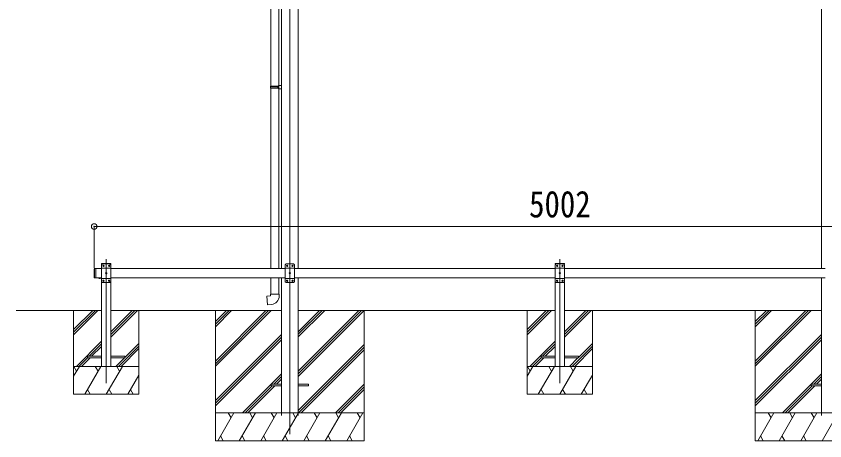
# Model space of a CAD drawing. Units: millimetres at full size, sheet at 1:30; details may follow other scales. Extents: x -8385 to 8479, y -5853 to 5787.
# Drawn here: x -1770 to 2573, y -3118 to -836 of the extents above; entities that cross this region are included whole.
import ezdxf
from ezdxf.enums import TextEntityAlignment as Align

# ---------------------------------------------------------------- set-up
doc = ezdxf.new("R2010")
doc.units = ezdxf.units.MM
doc.header["$LTSCALE"] = 30
doc.header["$PDMODE"] = 32
doc.header["$PDSIZE"] = 30
for name, color, linetype, lineweight in [('0-0_0', 7, 'Continuous', 9), ('0-1_本体', 4, 'Continuous', 9), ('0-2_部品', 7, 'Continuous', 9), ('0-4_TABLE1', 3, 'Continuous', 9), ('0-5_DIM1', 3, 'Continuous', 9), ('0-8_PARTS2', 2, 'Continuous', 9), ('0-A_寸法', 6, 'Continuous', 9), ('0-B_EXTLINE', 6, 'Continuous', 9)]:
    doc.layers.add(name, color=color, linetype=linetype, lineweight=lineweight)
doc.styles.add('ＭＳ ゴシック', font='')
doc.styles.get('ＭＳ ゴシック').set_extended_font_data('MS Gothic')

msp = doc.modelspace()

# ---------------------------------------------------------------- linework, layer by layer
at = {"layer": '0-0_0'}
for p, q in [((-1311.59, -2417.54), (-1770.27, -2417.54)), ((-1461.59, -2417.54), (-1461.59, -2867.54)), ((-1461.59, -2519.89), (-1359.24, -2417.54)), ((-1461.59, -2534.03), (-1345.1, -2417.54)), ((-1461.59, -2548.17), (-1330.96, -2417.54)), ((-345.79, -2417.54), (-1261.59, -2417.54)), ((-1261.59, -2560.3), (-1118.83, -2417.54)), ((-1261.59, -2546.16), (-1132.97, -2417.54)), ((-1261.59, -2532.02), (-1147.11, -2417.54)), ((-1111.59, -2867.54), (-1111.59, -2417.54)), ((-700.59, -2417.54), (-700.59, -3117.54)), ((-700.59, -2689.04), (-429.09, -2417.54)), ((-700.59, -2703.18), (-414.95, -2417.54)), ((-700.59, -2717.32), (-400.8, -2417.54)), ((-700.59, -2476.91), (-641.22, -2417.54)), ((-700.59, -2491.05), (-627.08, -2417.54)), ((-700.59, -2505.19), (-612.94, -2417.54)), ((-255.39, -2417.54), (1124.41, -2417.54)), ((-255.39, -2771.6), (98.67, -2417.54)), ((-255.39, -2743.32), (70.39, -2417.54)), ((-255.39, -2757.46), (84.53, -2417.54)), ((-255.39, -2559.47), (-113.46, -2417.54)), ((-255.39, -2545.33), (-127.6, -2417.54)), ((-255.39, -2531.19), (-141.74, -2417.54)), ((99.41, -2417.54), (99.41, -3117.54)), ((974.41, -2417.54), (974.41, -2867.54)), ((974.41, -2519.89), (1076.76, -2417.54)), ((974.41, -2534.03), (1090.9, -2417.54)), ((974.41, -2548.17), (1105.04, -2417.54)), ((1174.41, -2417.54), (2554.21, -2417.54)), ((1174.41, -2560.3), (1317.17, -2417.54)), ((1174.41, -2546.16), (1303.03, -2417.54)), ((1174.41, -2532.02), (1288.89, -2417.54)), ((1324.41, -2867.54), (1324.41, -2417.54)), ((2199.41, -2417.54), (2199.41, -3117.54)), ((2199.41, -2689.04), (2470.91, -2417.54)), ((2199.41, -2703.18), (2485.05, -2417.54)), ((2199.41, -2717.32), (2499.19, -2417.54)), ((2199.41, -2476.91), (2258.78, -2417.54)), ((2199.41, -2491.05), (2272.92, -2417.54)), ((2199.41, -2505.19), (2287.06, -2417.54)), ((-700.59, -2901.17), (-345.79, -2546.37)), ((-700.59, -2915.31), (-345.79, -2560.52)), ((2199.41, -2901.17), (2554.21, -2546.37)), ((2199.41, -2915.31), (2554.21, -2560.52)), ((-1447.11, -2717.54), (-1311.59, -2582.02)), ((-1378.97, -2663.54), (-1311.59, -2596.16)), ((-1186.59, -2669.15), (-1111.59, -2594.15)), ((-700.59, -2929.46), (-345.79, -2574.66)), ((-255.39, -2955.45), (99.41, -2600.65)), ((988.88, -2717.54), (1124.41, -2582.02)), ((1057.03, -2663.54), (1124.41, -2596.16)), ((1249.41, -2669.15), (1324.41, -2594.15)), ((2199.41, -2929.46), (2554.21, -2574.66)), ((-1364.83, -2663.54), (-1311.59, -2610.3)), ((-1220.84, -2717.54), (-1111.59, -2608.29)), ((-1206.7, -2717.54), (-1111.59, -2622.44)), ((-253.34, -2967.54), (99.41, -2614.79)), ((-239.2, -2967.54), (99.41, -2628.93)), ((1071.17, -2663.54), (1124.41, -2610.3)), ((1215.16, -2717.54), (1324.41, -2608.29)), ((1229.3, -2717.54), (1324.41, -2622.44)), ((-1432.97, -2717.54), (-1386.59, -2671.16)), ((-1418.83, -2717.54), (-1372.83, -2671.54)), ((-1234.98, -2717.54), (-1188.98, -2671.54)), ((1003.03, -2717.54), (1049.41, -2671.16)), ((1017.17, -2717.54), (1063.17, -2671.54)), ((1201.02, -2717.54), (1247.02, -2671.54)), ((-1461.59, -2770.65), (-1430.93, -2717.54)), ((-1461.59, -2717.54), (-1111.59, -2717.54)), ((-1445.93, -2743.52), (-1460.93, -2717.54)), ((-1402.06, -2867.54), (-1315.46, -2717.54)), ((-1330.46, -2743.52), (-1345.46, -2717.54)), ((-1286.59, -2867.54), (-1199.99, -2717.54)), ((-1214.99, -2743.52), (-1229.99, -2717.54)), ((974.41, -2770.65), (1005.07, -2717.54)), ((974.41, -2717.54), (1324.41, -2717.54)), ((990.07, -2743.52), (975.07, -2717.54)), ((1033.94, -2867.54), (1120.54, -2717.54)), ((1105.54, -2743.52), (1090.54, -2717.54)), ((1149.41, -2867.54), (1236.01, -2717.54)), ((1221.01, -2743.52), (1206.01, -2717.54)), ((-1171.12, -2867.54), (-1111.59, -2764.44)), ((-554.83, -2967.54), (-345.79, -2758.5)), ((-386.18, -2813.04), (-345.79, -2772.65)), ((1264.88, -2867.54), (1324.41, -2764.44)), ((2345.17, -2967.54), (2554.21, -2758.51)), ((2513.81, -2813.04), (2554.21, -2772.65)), ((-540.69, -2967.54), (-395.18, -2822.04)), ((-526.54, -2967.54), (-381.04, -2822.04)), ((-372.04, -2813.04), (-345.79, -2786.79)), ((-55.35, -2967.54), (99.41, -2812.78)), ((2359.31, -2967.54), (2504.81, -2822.04)), ((2373.46, -2967.54), (2518.96, -2822.04)), ((2527.96, -2813.04), (2554.21, -2786.79)), ((-1387.06, -2841.56), (-1372.06, -2867.54)), ((-1271.59, -2841.56), (-1256.59, -2867.54)), ((-1156.12, -2841.56), (-1141.12, -2867.54)), ((-41.21, -2967.54), (99.41, -2826.92)), ((-27.07, -2967.54), (99.41, -2841.07)), ((1048.94, -2841.56), (1063.94, -2867.54)), ((1164.41, -2841.56), (1179.41, -2867.54)), ((1279.88, -2841.56), (1294.88, -2867.54)), ((-1461.59, -2867.54), (-1111.59, -2867.54)), ((974.41, -2867.54), (1324.41, -2867.54)), ((99.41, -2967.54), (-700.59, -2967.54)), ((-687.89, -3117.54), (-601.29, -2967.54)), ((-616.29, -2993.52), (-631.29, -2967.54)), ((-572.42, -3117.54), (-485.82, -2967.54)), ((-500.82, -2993.52), (-515.82, -2967.54)), ((-456.95, -3117.54), (-370.35, -2967.54)), ((-385.35, -2993.52), (-400.35, -2967.54)), ((-341.48, -3117.54), (-254.88, -2967.54)), ((-269.88, -2993.52), (-284.88, -2967.54)), ((-226.01, -3117.54), (-139.41, -2967.54)), ((-154.41, -2993.52), (-169.41, -2967.54)), ((-110.54, -3117.54), (-23.93, -2967.54)), ((-53.94, -2967.54), (-38.94, -2993.52)), ((4.93, -3117.54), (91.53, -2967.54)), ((61.53, -2967.54), (76.53, -2993.52)), ((2999.41, -2967.54), (2199.41, -2967.54)), ((2212.11, -3117.54), (2298.71, -2967.54)), ((2283.71, -2993.52), (2268.71, -2967.54)), ((2327.58, -3117.54), (2414.18, -2967.54)), ((2399.18, -2993.52), (2384.18, -2967.54)), ((2443.05, -3117.54), (2529.65, -2967.54)), ((2514.65, -2993.52), (2499.65, -2967.54)), ((2558.52, -3117.54), (2645.12, -2967.54)), ((-700.59, -3117.54), (99.41, -3117.54)), ((-672.89, -3091.56), (-657.89, -3117.54)), ((-557.42, -3091.56), (-542.42, -3117.54)), ((-441.95, -3091.56), (-426.95, -3117.54)), ((-326.48, -3091.56), (-311.48, -3117.54)), ((-211.01, -3091.56), (-196.01, -3117.54)), ((-95.54, -3091.56), (-80.54, -3117.54)), ((19.93, -3091.56), (34.93, -3117.54)), ((2199.41, -3117.54), (2999.41, -3117.54)), ((2227.11, -3091.56), (2242.11, -3117.54)), ((2342.58, -3091.56), (2357.58, -3117.54)), ((2458.05, -3091.56), (2473.05, -3117.54))]:
    msp.add_line(p, q, dxfattribs=at)
at = {"layer": '0-1_本体'}
for p, q in [((-345.59, 194.85), (-345.59, -2192.54)), ((-255.59, 194.85), (-255.59, -2192.54)), ((2554.21, 194.85), (2554.21, -2192.54)), ((-345.59, -2242.54), (-345.59, -2981.53)), ((-255.59, -2242.54), (-255.59, -2981.53)), ((2554.21, -2242.54), (2554.21, -2981.53))]:
    msp.add_line(p, q, dxfattribs=at)
at = {"layer": '0-2_部品'}
for p, q in [((-401.79, -117.59), (-401.79, -1211.77)), ((-359.79, -120.14), (-359.79, -1209.21)), ((-403.79, -1213.77), (-402.79, -1211.77)), ((-403.79, -1213.77), (-359.79, -1213.77)), ((-403.79, -1213.77), (-403.79, -1221.77)), ((-402.79, -1211.77), (-359.79, -1211.77)), ((-364.27, -1213.77), (-364.7, -1211.77)), ((-361.79, -1209.27), (-345.79, -1208.8)), ((-361.79, -1211.27), (-361.79, -1209.27)), ((-361.79, -1211.27), (-359.79, -1211.27)), ((-345.79, -1208.8), (-345.79, -1226.74)), ((-403.79, -1221.77), (-359.79, -1221.77)), ((-403.79, -1221.77), (-402.79, -1223.77)), ((-402.79, -1223.77), (-359.79, -1223.77)), ((-401.79, -1223.77), (-401.79, -2192.54)), ((-361.79, -1226.27), (-361.79, -1224.27)), ((-361.79, -1226.27), (-345.79, -1226.74)), ((-359.79, -1226.33), (-359.82, -2192.54)), ((-401.79, -2242.54), (-401.79, -2328.93)), ((-359.79, -2242.54), (-359.79, -2328.93)), ((-403.79, -2328.93), (-357.79, -2328.93)), ((-403.79, -2338.93), (-403.79, -2328.93)), ((-357.79, -2328.93), (-357.79, -2339.85))]:
    msp.add_line(p, q, dxfattribs=at)
at = {"layer": '0-2_部品', "color": 4}
for p, q in [((-1311.59, -2663.54), (-1386.59, -2663.54)), ((-1261.59, -2671.54), (-1186.59, -2671.54)), ((1124.41, -2663.54), (1049.41, -2663.54)), ((1174.41, -2671.54), (1249.41, -2671.54)), ((-400.59, -2813.04), (-400.59, -2822.04)), ((-400.59, -2813.04), (-345.79, -2813.04)), ((-400.59, -2822.04), (-345.79, -2822.04)), ((-255.39, -2813.04), (-200.59, -2813.04)), ((-255.39, -2822.04), (-200.59, -2822.04)), ((-200.59, -2813.04), (-200.59, -2822.04)), ((2499.41, -2813.04), (2499.41, -2822.04)), ((2499.41, -2813.04), (2554.21, -2813.04)), ((2499.41, -2822.04), (2554.21, -2822.04))]:
    msp.add_line(p, q, dxfattribs=at)
at = {"layer": '0-2_部品'}
for points in [[(-364.27, -1213.77), (-364.27, -1221.77), (-364.7, -1223.77)], [(-361.79, -1224.27), (-359.79, -1224.27), (-359.79, -1211.27)], [(-398.87, -2384.68), (-419.71, -2386.5), (-423.72, -2340.68), (-403.79, -2338.93)]]:
    msp.add_lwpolyline(points, dxfattribs=at)
at = {"layer": '0-2_部品', "color": 4}
for points in [[(-1386.59, -2663.54), (-1386.59, -2671.54), (-1311.59, -2671.54)], [(-1186.59, -2671.54), (-1186.59, -2663.54), (-1261.59, -2663.54)], [(1049.41, -2663.54), (1049.41, -2671.54), (1124.41, -2671.54)], [(1249.41, -2671.54), (1249.41, -2663.54), (1174.41, -2663.54)]]:
    msp.add_lwpolyline(points, dxfattribs=at)
at = {"layer": '0-2_部品'}
msp.add_arc((-402.79, -2339.85), 45, 275, 0, dxfattribs=at)
at = {"layer": '0-4_TABLE1'}
for p, q in [((-1311.59, -2717.54), (-1311.59, -2167.54)), ((-1311.59, -2167.54), (-1261.59, -2167.54)), ((-1261.59, -2717.54), (-1261.59, -2167.54)), ((1124.41, -2167.54), (1174.41, -2167.54)), ((-1341.59, -2192.54), (-1311.59, -2192.54)), ((-1261.59, -2192.54), (-325.59, -2192.54)), ((-275.59, -2192.54), (1124.41, -2192.54)), ((1174.41, -2192.54), (2574.41, -2192.54)), ((-1341.59, -2242.54), (-1311.59, -2242.54)), ((-1261.59, -2242.54), (-325.59, -2242.54)), ((-275.59, -2242.54), (1124.41, -2242.54)), ((1124.41, -2717.54), (1124.41, -2242.54)), ((1174.41, -2242.54), (2574.41, -2242.54)), ((1174.41, -2717.54), (1174.41, -2242.54))]:
    msp.add_line(p, q, dxfattribs=at)
at = {"layer": '0-5_DIM1'}
for p, q in [((-1311.89, -2167.54), (-1311.78, -2165.49)), ((-1311.89, -2167.54), (-1261.29, -2167.54)), ((-1306.59, -2167.54), (-1311.59, -2172.54)), ((-1310.79, -2164.54), (-1262.4, -2164.54)), ((-1306.59, -2167.54), (-1266.59, -2167.54)), ((-1266.59, -2167.54), (-1261.59, -2172.54)), ((-1261.29, -2167.54), (-1261.4, -2165.49)), ((-320.59, -2167.54), (-325.59, -2172.54)), ((-280.59, -2167.54), (-320.59, -2167.54)), ((-280.59, -2167.54), (-275.59, -2172.54)), ((1124.11, -2167.54), (1124.21, -2165.49)), ((1124.11, -2167.54), (1174.71, -2167.54)), ((1129.41, -2167.54), (1124.41, -2172.54)), ((1125.21, -2164.54), (1173.6, -2164.54)), ((1129.41, -2167.54), (1169.41, -2167.54)), ((1169.41, -2167.54), (1174.41, -2172.54)), ((1174.71, -2167.54), (1174.6, -2165.49)), ((-1351.59, -2194.54), (-1351.59, -2240.54)), ((-1349.59, -2192.54), (-1349.59, -2242.54)), ((-1341.59, -2192.54), (-1341.59, -2242.54)), ((-1311.59, -2262.54), (-1311.59, -2172.54)), ((-1311.59, -2190.24), (-1261.59, -2190.24)), ((-1302.85, -2177.96), (-1303.69, -2177.96)), ((-1300.33, -2177.12), (-1299.49, -2177.12)), ((-1272.85, -2177.96), (-1273.69, -2177.96)), ((-1270.33, -2177.12), (-1269.49, -2177.12)), ((-1261.59, -2172.54), (-1261.59, -2262.54)), ((-325.59, -2172.54), (-325.59, -2262.54)), ((-275.59, -2190.24), (-325.59, -2190.24)), ((-316.85, -2177.12), (-317.69, -2177.12)), ((-314.33, -2177.96), (-313.49, -2177.96)), ((-286.85, -2177.12), (-287.69, -2177.12)), ((-284.33, -2177.96), (-283.49, -2177.96)), ((-275.59, -2262.54), (-275.59, -2172.54)), ((1124.41, -2262.54), (1124.41, -2172.54)), ((1124.41, -2190.24), (1174.41, -2190.24)), ((1133.15, -2177.96), (1132.31, -2177.96)), ((1135.67, -2177.12), (1136.51, -2177.12)), ((1163.15, -2177.96), (1162.31, -2177.96)), ((1165.67, -2177.12), (1166.51, -2177.12)), ((1174.41, -2172.54), (1174.41, -2262.54)), ((-1351.59, -2240.54), (-1349.59, -2242.54)), ((-1349.59, -2242.54), (-1339.59, -2242.54)), ((-1315.69, -2242.54), (-1327.49, -2242.54)), ((-1327.49, -2242.54), (-1327.49, -2243.05)), ((-1315.69, -2242.54), (-1327.49, -2242.54)), ((-1327.49, -2242.54), (-1327.49, -2243.05)), ((-1315.69, -2243.05), (-1327.49, -2243.05)), ((-1315.69, -2243.05), (-1327.49, -2243.05)), ((-1319.09, -2242.54), (-1324.09, -2242.54)), ((-1319.09, -2242.54), (-1324.09, -2242.54)), ((-1315.69, -2242.54), (-1315.69, -2243.05)), ((-1315.69, -2242.54), (-1315.69, -2243.05)), ((-1311.59, -2244.84), (-1261.59, -2244.84)), ((-1302.85, -2257.96), (-1303.69, -2257.96)), ((-1300.33, -2257.12), (-1299.49, -2257.12)), ((-1287.85, -2217.96), (-1288.69, -2217.96)), ((-1285.33, -2217.12), (-1284.49, -2217.12)), ((-1272.85, -2257.96), (-1273.69, -2257.96)), ((-1270.33, -2257.12), (-1269.49, -2257.12)), ((-275.59, -2244.84), (-325.59, -2244.84)), ((-316.85, -2257.12), (-317.69, -2257.12)), ((-314.33, -2257.96), (-313.49, -2257.96)), ((-301.85, -2217.12), (-302.69, -2217.12)), ((-299.33, -2217.96), (-298.49, -2217.96)), ((-286.85, -2257.12), (-287.69, -2257.12)), ((-284.33, -2257.96), (-283.49, -2257.96)), ((1124.41, -2244.84), (1174.41, -2244.84)), ((1133.15, -2257.96), (1132.31, -2257.96)), ((1135.67, -2257.12), (1136.51, -2257.12)), ((1148.15, -2217.96), (1147.31, -2217.96)), ((1150.67, -2217.12), (1151.51, -2217.12)), ((1163.15, -2257.96), (1162.31, -2257.96)), ((1165.67, -2257.12), (1166.51, -2257.12)), ((-1306.59, -2267.54), (-1311.59, -2262.54)), ((-1266.59, -2267.54), (-1306.59, -2267.54)), ((-1266.59, -2267.54), (-1261.59, -2262.54)), ((-320.59, -2267.54), (-325.59, -2262.54)), ((-320.59, -2267.54), (-280.59, -2267.54)), ((-280.59, -2267.54), (-275.59, -2262.54)), ((1129.41, -2267.54), (1124.41, -2262.54)), ((1169.41, -2267.54), (1129.41, -2267.54)), ((1169.41, -2267.54), (1174.41, -2262.54))]:
    msp.add_line(p, q, dxfattribs=at)
for points in [[(-1351.59, -2194.54), (-1349.59, -2192.54), (-1339.59, -2192.54)], [(-1303.69, -2177.96), (-1303.69, -2177.12), (-1302.85, -2177.12)], [(-1302.01, -2176.28), (-1302.01, -2175.44), (-1301.17, -2175.44), (-1301.17, -2176.28)], [(-1301.17, -2178.8), (-1301.17, -2179.64), (-1302.01, -2179.64), (-1302.01, -2178.8)], [(-1299.49, -2177.12), (-1299.49, -2177.96), (-1300.33, -2177.96)], [(-1273.69, -2177.96), (-1273.69, -2177.12), (-1272.85, -2177.12)], [(-1272.01, -2176.28), (-1272.01, -2175.44), (-1271.17, -2175.44), (-1271.17, -2176.28)], [(-1271.17, -2178.8), (-1271.17, -2179.64), (-1272.01, -2179.64), (-1272.01, -2178.8)], [(-1269.49, -2177.12), (-1269.49, -2177.96), (-1270.33, -2177.96)], [(-317.69, -2177.12), (-317.69, -2177.96), (-316.85, -2177.96)], [(-315.17, -2176.28), (-315.17, -2175.44), (-316.01, -2175.44), (-316.01, -2176.28)], [(-316.01, -2178.8), (-316.01, -2179.64), (-315.17, -2179.64), (-315.17, -2178.8)], [(-313.49, -2177.96), (-313.49, -2177.12), (-314.33, -2177.12)], [(-287.69, -2177.12), (-287.69, -2177.96), (-286.85, -2177.96)], [(-285.17, -2176.28), (-285.17, -2175.44), (-286.01, -2175.44), (-286.01, -2176.28)], [(-286.01, -2178.8), (-286.01, -2179.64), (-285.17, -2179.64), (-285.17, -2178.8)], [(-283.49, -2177.96), (-283.49, -2177.12), (-284.33, -2177.12)], [(1132.31, -2177.96), (1132.31, -2177.12), (1133.15, -2177.12)], [(1133.99, -2176.28), (1133.99, -2175.44), (1134.83, -2175.44), (1134.83, -2176.28)], [(1134.83, -2178.8), (1134.83, -2179.64), (1133.99, -2179.64), (1133.99, -2178.8)], [(1136.51, -2177.12), (1136.51, -2177.96), (1135.67, -2177.96)], [(1162.31, -2177.96), (1162.31, -2177.12), (1163.15, -2177.12)], [(1163.99, -2176.28), (1163.99, -2175.44), (1164.83, -2175.44), (1164.83, -2176.28)], [(1164.83, -2178.8), (1164.83, -2179.64), (1163.99, -2179.64), (1163.99, -2178.8)], [(1166.51, -2177.12), (1166.51, -2177.96), (1165.67, -2177.96)], [(-1324.04, -2245.25), (-1322.74, -2242.59), (-1321.59, -2241.98)], [(-1324.04, -2245.25), (-1322.74, -2242.59), (-1321.59, -2241.98)], [(-1319.14, -2245.25), (-1320.44, -2242.59), (-1321.59, -2241.98)], [(-1319.14, -2245.25), (-1320.44, -2242.59), (-1321.59, -2241.98)], [(-1303.69, -2257.96), (-1303.69, -2257.12), (-1302.85, -2257.12)], [(-1302.01, -2256.28), (-1302.01, -2255.44), (-1301.17, -2255.44), (-1301.17, -2256.28)], [(-1299.49, -2257.12), (-1299.49, -2257.96), (-1300.33, -2257.96)], [(-1288.69, -2217.96), (-1288.69, -2217.12), (-1287.85, -2217.12)], [(-1287.01, -2216.28), (-1287.01, -2215.44), (-1286.17, -2215.44), (-1286.17, -2216.28)], [(-1286.17, -2218.8), (-1286.17, -2219.64), (-1287.01, -2219.64), (-1287.01, -2218.8)], [(-1284.49, -2217.12), (-1284.49, -2217.96), (-1285.33, -2217.96)], [(-1273.69, -2257.96), (-1273.69, -2257.12), (-1272.85, -2257.12)], [(-1272.01, -2256.28), (-1272.01, -2255.44), (-1271.17, -2255.44), (-1271.17, -2256.28)], [(-1269.49, -2257.12), (-1269.49, -2257.96), (-1270.33, -2257.96)], [(-317.69, -2257.12), (-317.69, -2257.96), (-316.85, -2257.96)], [(-315.17, -2256.28), (-315.17, -2255.44), (-316.01, -2255.44), (-316.01, -2256.28)], [(-313.49, -2257.96), (-313.49, -2257.12), (-314.33, -2257.12)], [(-302.69, -2217.12), (-302.69, -2217.96), (-301.85, -2217.96)], [(-300.17, -2216.28), (-300.17, -2215.44), (-301.01, -2215.44), (-301.01, -2216.28)], [(-301.01, -2218.8), (-301.01, -2219.64), (-300.17, -2219.64), (-300.17, -2218.8)], [(-298.49, -2217.96), (-298.49, -2217.12), (-299.33, -2217.12)], [(-287.69, -2257.12), (-287.69, -2257.96), (-286.85, -2257.96)], [(-285.17, -2256.28), (-285.17, -2255.44), (-286.01, -2255.44), (-286.01, -2256.28)], [(-283.49, -2257.96), (-283.49, -2257.12), (-284.33, -2257.12)], [(1132.31, -2257.96), (1132.31, -2257.12), (1133.15, -2257.12)], [(1133.99, -2256.28), (1133.99, -2255.44), (1134.83, -2255.44), (1134.83, -2256.28)], [(1136.51, -2257.12), (1136.51, -2257.96), (1135.67, -2257.96)], [(1147.31, -2217.96), (1147.31, -2217.12), (1148.15, -2217.12)], [(1148.99, -2216.28), (1148.99, -2215.44), (1149.83, -2215.44), (1149.83, -2216.28)], [(1149.83, -2218.8), (1149.83, -2219.64), (1148.99, -2219.64), (1148.99, -2218.8)], [(1151.51, -2217.12), (1151.51, -2217.96), (1150.67, -2217.96)], [(1162.31, -2257.96), (1162.31, -2257.12), (1163.15, -2257.12)], [(1163.99, -2256.28), (1163.99, -2255.44), (1164.83, -2255.44), (1164.83, -2256.28)], [(1166.51, -2257.12), (1166.51, -2257.96), (1165.67, -2257.96)], [(-1301.17, -2258.8), (-1301.17, -2259.64), (-1302.01, -2259.64), (-1302.01, -2258.8)], [(-1271.17, -2258.8), (-1271.17, -2259.64), (-1272.01, -2259.64), (-1272.01, -2258.8)], [(-316.01, -2258.8), (-316.01, -2259.64), (-315.17, -2259.64), (-315.17, -2258.8)], [(-286.01, -2258.8), (-286.01, -2259.64), (-285.17, -2259.64), (-285.17, -2258.8)], [(1134.83, -2258.8), (1134.83, -2259.64), (1133.99, -2259.64), (1133.99, -2258.8)], [(1164.83, -2258.8), (1164.83, -2259.64), (1163.99, -2259.64), (1163.99, -2258.8)]]:
    msp.add_lwpolyline(points, dxfattribs=at)
for centre in [(-1301.59, -2177.54), (-1286.59, -2217.54), (-1271.59, -2177.54), (-315.59, -2177.54), (-300.59, -2217.54), (-285.59, -2177.54), (1134.41, -2177.54), (1149.41, -2217.54), (1164.41, -2177.54), (-1301.59, -2257.54), (-1271.59, -2257.54), (-315.59, -2257.54), (-285.59, -2257.54), (1134.41, -2257.54), (1164.41, -2257.54)]:
    msp.add_circle(centre, 3.5, dxfattribs=at)
for centre, radius, start, end in [((-1310.79, -2165.54), 1, 90, 176.99989), ((-1262.4, -2165.54), 1, 3.00006, 90), ((1125.21, -2165.54), 1, 90, 176.99989), ((1173.6, -2165.54), 1, 3.00006, 90), ((-1302.85, -2176.28), 0.84, 270, 0), ((-1302.85, -2178.8), 0.84, 0, 90), ((-1300.33, -2176.28), 0.84, 180, 270), ((-1300.33, -2178.8), 0.84, 90, 180), ((-1272.85, -2176.28), 0.84, 270, 0), ((-1272.85, -2178.8), 0.84, 0, 90), ((-1270.33, -2176.28), 0.84, 180, 270), ((-1270.33, -2178.8), 0.84, 90, 180), ((-316.85, -2176.28), 0.84, 270, 0), ((-316.85, -2178.8), 0.84, 0, 90), ((-314.33, -2176.28), 0.84, 180, 270), ((-314.33, -2178.8), 0.84, 90, 180), ((-286.85, -2176.28), 0.84, 270, 0), ((-286.85, -2178.8), 0.84, 0, 90), ((-284.33, -2176.28), 0.84, 180, 270), ((-284.33, -2178.8), 0.84, 90, 180), ((1133.15, -2176.28), 0.84, 270, 0), ((1133.15, -2178.8), 0.84, 0, 90), ((1135.67, -2176.28), 0.84, 180, 270), ((1135.67, -2178.8), 0.84, 90, 180), ((1163.15, -2176.28), 0.84, 270, 0), ((1163.15, -2178.8), 0.84, 0, 90), ((1165.67, -2176.28), 0.84, 180, 270), ((1165.67, -2178.8), 0.84, 90, 180), ((-1321.59, -2237.62), 8.02, 222.61678, 317.38322), ((-1321.59, -2237.62), 8.02, 222.61678, 317.38322), ((-1302.85, -2256.28), 0.84, 270, 0), ((-1302.85, -2258.8), 0.84, 0, 90), ((-1300.33, -2256.28), 0.84, 180, 270), ((-1300.33, -2258.8), 0.84, 90, 180), ((-1287.85, -2216.28), 0.84, 270, 0), ((-1287.85, -2218.8), 0.84, 0, 90), ((-1285.33, -2216.28), 0.84, 180, 270), ((-1285.33, -2218.8), 0.84, 90, 180), ((-1272.85, -2256.28), 0.84, 270, 0), ((-1272.85, -2258.8), 0.84, 0, 90), ((-1270.33, -2256.28), 0.84, 180, 270), ((-1270.33, -2258.8), 0.84, 90, 180), ((-316.85, -2256.28), 0.84, 270, 0), ((-316.85, -2258.8), 0.84, 0, 90), ((-314.33, -2256.28), 0.84, 180, 270), ((-314.33, -2258.8), 0.84, 90, 180), ((-301.85, -2216.28), 0.84, 270, 0), ((-301.85, -2218.8), 0.84, 0, 90), ((-299.33, -2216.28), 0.84, 180, 270), ((-299.33, -2218.8), 0.84, 90, 180), ((-286.85, -2256.28), 0.84, 270, 0), ((-286.85, -2258.8), 0.84, 0, 90), ((-284.33, -2256.28), 0.84, 180, 270), ((-284.33, -2258.8), 0.84, 90, 180), ((1133.15, -2256.28), 0.84, 270, 0), ((1133.15, -2258.8), 0.84, 0, 90), ((1135.67, -2256.28), 0.84, 180, 270), ((1135.67, -2258.8), 0.84, 90, 180), ((1148.15, -2216.28), 0.84, 270, 0), ((1148.15, -2218.8), 0.84, 0, 90), ((1150.67, -2216.28), 0.84, 180, 270), ((1150.67, -2218.8), 0.84, 90, 180), ((1163.15, -2256.28), 0.84, 270, 0), ((1163.15, -2258.8), 0.84, 0, 90), ((1165.67, -2256.28), 0.84, 180, 270), ((1165.67, -2258.8), 0.84, 90, 180)]:
    msp.add_arc(centre, radius, start, end, dxfattribs=at)
at = {"layer": '0-8_PARTS2'}
for p, q in [((-300.59, 368.47), (-300.59, -3081.53)), ((-1286.59, -2808.09), (-1286.59, -2142.05)), ((1149.41, -2808.09), (1149.41, -2142.05))]:
    msp.add_line(p, q, dxfattribs=at)
at = {"layer": '0-A_寸法'}
msp.add_line((-1351.59, -1966.06), (3650.41, -1966.06), dxfattribs=at)
at = {"layer": '0-B_EXTLINE'}
msp.add_line((-1351.59, -1966.06), (-1351.59, -2189.85), dxfattribs=at)
msp.add_point((-1351.59, -1966.06), dxfattribs=at)

# ---------------------------------------------------------------- texts
at = {"layer": '0-B_EXTLINE', "color": 7, "style": 'ＭＳ ゴシック', "width": 0.85}
msp.add_text('5002', height=143, dxfattribs=at).set_placement((984.41, -1960.06), align=Align.BOTTOM_LEFT)

doc.saveas('drawing.dxf')
